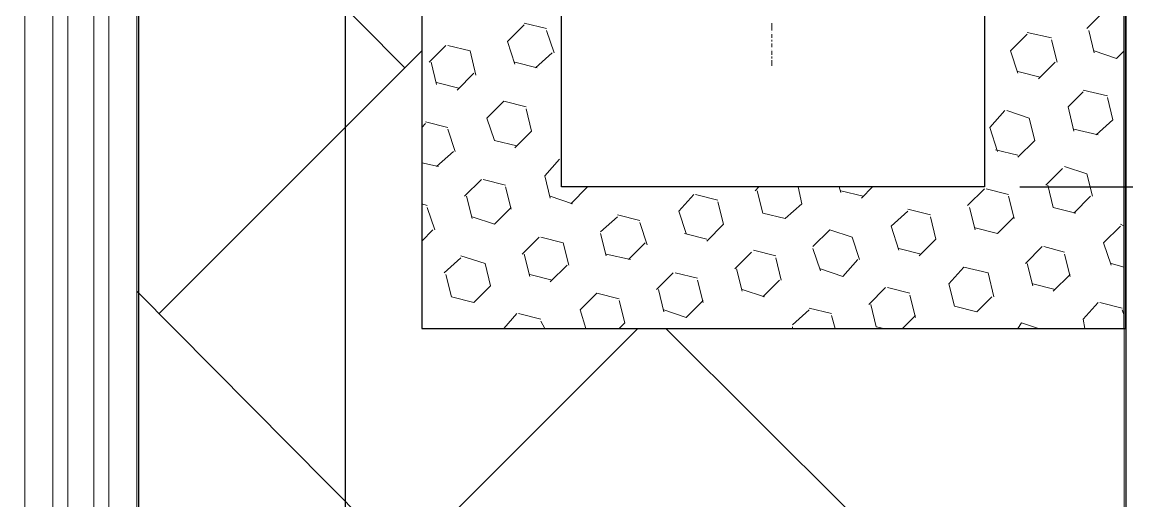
# Model space of a CAD drawing. Header units: millimetres. Extents: x 2928 to 3112, y 1220 to 1280.
# Drawn here: x 2983.33 to 2985.307, y 1250.755 to 1251.612 of the extents above; entities that cross this region are included whole.
import ezdxf

# ---------------------------------------------------------------- set-up
doc = ezdxf.new("R2010")
doc.units = ezdxf.units.MM

msp = doc.modelspace()

# ---------------------------------------------------------------- linework, layer by layer
at = {"color": 7, "linetype": 'Continuous', "lineweight": -2, "true_color": 0x000007}
for points in [[(2937.23126, 1265.3073), (2937.23126, 1267.32399), (2938.98795, 1267.32399), (2985.30528, 1267.32399), (2985.30528, 1237.02356), (2938.98795, 1237.02356), (2937.22793, 1237.02356), (2937.22793, 1238.60692)], [(2985.30528, 1251.06376), (2985.30528, 1253.33046), (2984.04526, 1253.33046), (2984.04526, 1251.06376)], [(2985.05194, 1251.3171), (2984.29526, 1251.3171), (2984.29526, 1253.08046), (2985.05194, 1253.08046)]]:
    msp.add_lwpolyline(points, close=True, dxfattribs=at)
at = {"color": 9, "linetype": 'Continuous', "lineweight": 5, "true_color": 0xbababa}
for points in [[(2938.98795, 1264.55062), (2983.53859, 1264.55062), (2983.53859, 1238.80025)], [(2983.33525, 1239.30359), (2983.33525, 1264.04728), (2983.33525, 1264.04728)], [(2983.38525, 1239.30359), (2983.38525, 1264.04728), (2983.38525, 1264.04728)], [(2983.41192, 1239.30359), (2983.41192, 1264.04728), (2983.41192, 1264.04728)], [(2983.45859, 1239.30359), (2983.45859, 1264.04728), (2983.45859, 1264.04728)], [(2983.48525, 1239.30359), (2983.48525, 1264.04728), (2983.48525, 1264.04728)], [(2983.53525, 1239.30359), (2983.53525, 1264.04728), (2983.53525, 1264.04728)], [(2984.01526, 1251.53043), (2983.53525, 1252.01377), (2983.53525, 1252.01377)], [(2985.23528, 1251.60044), (2985.26528, 1251.63044), (2985.26528, 1251.63044)], [(2984.1986, 1251.5771), (2984.2286, 1251.6071), (2984.2286, 1251.6071)], [(2984.2686, 1251.60044), (2984.2286, 1251.61044), (2984.2286, 1251.61044)], [(2984.28193, 1251.5571), (2984.2686, 1251.5971), (2984.2686, 1251.5971)], [(2985.09861, 1251.56043), (2985.12861, 1251.59044), (2985.12861, 1251.59044)], [(2985.17194, 1251.58377), (2985.12861, 1251.59377), (2985.12861, 1251.59377)], [(2985.24861, 1251.5571), (2985.23861, 1251.5971), (2985.23861, 1251.5971)], [(2984.05859, 1251.54043), (2984.08859, 1251.57044), (2984.08859, 1251.57044)], [(2984.13193, 1251.56043), (2984.09193, 1251.57044), (2984.09193, 1251.57044)], [(2984.21193, 1251.5371), (2984.1986, 1251.5771), (2984.1986, 1251.5771)], [(2985.18194, 1251.54043), (2985.17194, 1251.58044), (2985.17194, 1251.58044)], [(2983.57525, 1251.09043), (2984.04526, 1251.56043), (2984.04526, 1251.56043)], [(2984.14193, 1251.5171), (2984.13193, 1251.56043), (2984.13193, 1251.56043)], [(2984.2486, 1251.53043), (2984.2786, 1251.5571), (2984.2786, 1251.5571)], [(2985.11194, 1251.52043), (2985.09861, 1251.56043), (2985.09861, 1251.56043)], [(2985.28861, 1251.5471), (2985.24861, 1251.56043), (2985.24861, 1251.56043)], [(2985.28861, 1251.5471), (2985.30195, 1251.56043), (2985.30195, 1251.56043)], [(2984.07193, 1251.50043), (2984.06193, 1251.54043), (2984.06193, 1251.54043)], [(2984.25193, 1251.53043), (2984.21193, 1251.54043), (2984.21193, 1251.54043)], [(2985.14861, 1251.51043), (2985.17861, 1251.54043), (2985.17861, 1251.54043)], [(2984.1086, 1251.49043), (2984.1386, 1251.52043), (2984.1386, 1251.52043)], [(2985.15194, 1251.51377), (2985.11194, 1251.52377), (2985.11194, 1251.52377)], [(2984.11193, 1251.49377), (2984.07193, 1251.50377), (2984.07193, 1251.50377)], [(2985.20194, 1251.46043), (2985.22861, 1251.4871), (2985.22861, 1251.4871)], [(2985.27195, 1251.48043), (2985.22861, 1251.49043), (2985.22861, 1251.49043)], [(2984.16193, 1251.44043), (2984.19193, 1251.47043), (2984.19193, 1251.47043)], [(2984.23193, 1251.46043), (2984.19193, 1251.47043), (2984.19193, 1251.47043)], [(2985.28195, 1251.4371), (2985.27195, 1251.4771), (2985.27195, 1251.4771)], [(2984.24193, 1251.4171), (2984.23193, 1251.4571), (2984.23193, 1251.4571)], [(2985.06194, 1251.42377), (2985.08861, 1251.45377), (2985.08861, 1251.45377)], [(2985.13194, 1251.44043), (2985.09194, 1251.45377), (2985.09194, 1251.45377)], [(2985.21194, 1251.4171), (2985.20194, 1251.46043), (2985.20194, 1251.46043)], [(2984.04526, 1251.42377), (2984.05193, 1251.43043), (2984.05193, 1251.43043)], [(2984.09193, 1251.42377), (2984.05193, 1251.43377), (2984.05193, 1251.43377)], [(2984.17526, 1251.40043), (2984.16193, 1251.44043), (2984.16193, 1251.44043)], [(2985.14194, 1251.40043), (2985.13194, 1251.44043), (2985.13194, 1251.44043)], [(2985.25194, 1251.41043), (2985.28195, 1251.4371), (2985.28195, 1251.4371)], [(2984.10526, 1251.38043), (2984.09193, 1251.42043), (2984.09193, 1251.42043)], [(2984.21193, 1251.3871), (2984.24193, 1251.4171), (2984.24193, 1251.4171)], [(2985.07528, 1251.38043), (2985.06194, 1251.42377), (2985.06194, 1251.42377)], [(2985.25528, 1251.41043), (2985.21194, 1251.42043), (2985.21194, 1251.42043)], [(2984.21526, 1251.39043), (2984.17526, 1251.40043), (2984.17526, 1251.40043)], [(2985.11194, 1251.37043), (2985.14194, 1251.40043), (2985.14194, 1251.40043)], [(2984.07193, 1251.35377), (2984.10193, 1251.38043), (2984.10193, 1251.38043)], [(2984.26526, 1251.3371), (2984.29193, 1251.3671), (2984.29193, 1251.3671)], [(2984.29526, 1251.3671), (2984.29526, 1251.37043), (2984.29526, 1251.37043)], [(2985.11194, 1251.37377), (2985.07194, 1251.38377), (2985.07194, 1251.38377)], [(2984.07526, 1251.35377), (2984.04526, 1251.36043), (2984.04526, 1251.36043)], [(2985.16194, 1251.32043), (2985.19194, 1251.35043), (2985.19194, 1251.35043)], [(2985.23528, 1251.34043), (2985.19528, 1251.35377), (2985.19528, 1251.35377)], [(2984.12193, 1251.30043), (2984.15193, 1251.33043), (2984.15193, 1251.33043)], [(2984.19526, 1251.32043), (2984.15526, 1251.33043), (2984.15526, 1251.33043)], [(2984.27526, 1251.2971), (2984.26526, 1251.3371), (2984.26526, 1251.3371)], [(2985.24528, 1251.30043), (2985.23528, 1251.34043), (2985.23528, 1251.34043)], [(2984.20526, 1251.2771), (2984.19526, 1251.3171), (2984.19526, 1251.3171)], [(2984.31193, 1251.2871), (2984.34193, 1251.3171), (2984.34193, 1251.3171)], [(2984.34527, 1251.3171), (2984.34193, 1251.3171), (2984.34193, 1251.3171)], [(2984.64194, 1251.31043), (2984.6486, 1251.3171), (2984.6486, 1251.3171)], [(2984.65527, 1251.27043), (2984.64527, 1251.31043), (2984.64527, 1251.31043)], [(2984.72527, 1251.2871), (2984.7186, 1251.3171), (2984.7186, 1251.3171)], [(2984.79527, 1251.3071), (2984.79194, 1251.3171), (2984.79194, 1251.3171)], [(2984.83527, 1251.30043), (2984.79527, 1251.31043), (2984.79527, 1251.31043)], [(2984.83194, 1251.2971), (2984.85194, 1251.3171), (2984.85194, 1251.3171)], [(2985.02194, 1251.28376), (2985.05194, 1251.31376), (2985.05194, 1251.31376)], [(2985.09528, 1251.30376), (2985.05528, 1251.31376), (2985.05528, 1251.31376)], [(2985.17528, 1251.28043), (2985.16528, 1251.32043), (2985.16528, 1251.32043)], [(2984.13526, 1251.26043), (2984.12526, 1251.30043), (2984.12526, 1251.30043)], [(2984.31526, 1251.2871), (2984.27526, 1251.30043), (2984.27526, 1251.30043)], [(2984.50527, 1251.27376), (2984.53193, 1251.30376), (2984.53193, 1251.30376)], [(2984.57527, 1251.29376), (2984.53527, 1251.30376), (2984.53527, 1251.30376)], [(2984.58527, 1251.25043), (2984.57527, 1251.29043), (2984.57527, 1251.29043)], [(2985.10528, 1251.26043), (2985.09528, 1251.30043), (2985.09528, 1251.30043)], [(2985.21194, 1251.27043), (2985.24194, 1251.30043), (2985.24194, 1251.30043)], [(2984.05526, 1251.28376), (2984.04526, 1251.2871), (2984.04526, 1251.2871)], [(2984.06859, 1251.24043), (2984.05526, 1251.28043), (2984.05526, 1251.28043)], [(2984.17526, 1251.25043), (2984.20526, 1251.28043), (2984.20526, 1251.28043)], [(2984.5186, 1251.23376), (2984.50527, 1251.27376), (2984.50527, 1251.27376)], [(2984.69527, 1251.26043), (2984.65527, 1251.27043), (2984.65527, 1251.27043)], [(2984.69527, 1251.26043), (2984.72527, 1251.2871), (2984.72527, 1251.2871)], [(2984.88527, 1251.2471), (2984.91527, 1251.27376), (2984.91527, 1251.27376)], [(2984.95527, 1251.2671), (2984.91527, 1251.2771), (2984.91527, 1251.2771)], [(2985.03528, 1251.24043), (2985.02527, 1251.28043), (2985.02527, 1251.28043)], [(2985.21528, 1251.27043), (2985.17528, 1251.28043), (2985.17528, 1251.28043)], [(2984.17526, 1251.25043), (2984.13526, 1251.26376), (2984.13526, 1251.26376)], [(2984.36527, 1251.2371), (2984.39527, 1251.26376), (2984.39527, 1251.26376)], [(2984.43527, 1251.2571), (2984.39527, 1251.2671), (2984.39527, 1251.2671)], [(2984.4486, 1251.21376), (2984.43527, 1251.25376), (2984.43527, 1251.25376)], [(2984.55527, 1251.22043), (2984.58527, 1251.25043), (2984.58527, 1251.25043)], [(2984.96527, 1251.22376), (2984.95527, 1251.26376), (2984.95527, 1251.26376)], [(2985.07528, 1251.23376), (2985.10528, 1251.26376), (2985.10528, 1251.26376)], [(2985.30195, 1251.2471), (2985.29528, 1251.25043), (2985.29528, 1251.25043)], [(2984.04526, 1251.22043), (2984.06526, 1251.24043), (2984.06526, 1251.24043)], [(2984.37527, 1251.19376), (2984.36527, 1251.23376), (2984.36527, 1251.23376)], [(2984.55527, 1251.22376), (2984.51527, 1251.23376), (2984.51527, 1251.23376)], [(2984.74527, 1251.21043), (2984.77527, 1251.24043), (2984.77527, 1251.24043)], [(2984.81527, 1251.2271), (2984.77527, 1251.24043), (2984.77527, 1251.24043)], [(2984.89861, 1251.20376), (2984.88527, 1251.2471), (2984.88527, 1251.2471)], [(2985.07528, 1251.23376), (2985.03528, 1251.24376), (2985.03528, 1251.24376)], [(2985.26528, 1251.2171), (2985.29528, 1251.2471), (2985.29528, 1251.2471)], [(2984.22526, 1251.1971), (2984.25526, 1251.2271), (2984.25526, 1251.2271)], [(2984.2986, 1251.2171), (2984.2586, 1251.2271), (2984.2586, 1251.2271)], [(2984.3086, 1251.1771), (2984.2986, 1251.2171), (2984.2986, 1251.2171)], [(2984.41527, 1251.1871), (2984.44527, 1251.2171), (2984.44527, 1251.2171)], [(2984.82861, 1251.1871), (2984.81527, 1251.2271), (2984.81527, 1251.2271)], [(2984.93527, 1251.19376), (2984.96527, 1251.22376), (2984.96527, 1251.22376)], [(2985.12528, 1251.18043), (2985.15528, 1251.21043), (2985.15528, 1251.21043)], [(2985.19528, 1251.20043), (2985.15861, 1251.21043), (2985.15861, 1251.21043)], [(2985.27861, 1251.1771), (2985.26528, 1251.2171), (2985.26528, 1251.2171)], [(2984.08526, 1251.16376), (2984.11526, 1251.19043), (2984.11526, 1251.19043)], [(2984.1586, 1251.18043), (2984.11526, 1251.19376), (2984.11526, 1251.19376)], [(2984.2386, 1251.1571), (2984.2286, 1251.1971), (2984.2286, 1251.1971)], [(2984.4186, 1251.1871), (2984.37527, 1251.1971), (2984.37527, 1251.1971)], [(2984.60527, 1251.17043), (2984.63527, 1251.20043), (2984.63527, 1251.20043)], [(2984.6786, 1251.19376), (2984.6386, 1251.20376), (2984.6386, 1251.20376)], [(2984.6886, 1251.15043), (2984.6786, 1251.19043), (2984.6786, 1251.19043)], [(2984.7586, 1251.1671), (2984.74527, 1251.2071), (2984.74527, 1251.2071)], [(2984.93861, 1251.1971), (2984.89861, 1251.2071), (2984.89861, 1251.2071)], [(2985.20528, 1251.1571), (2985.19528, 1251.1971), (2985.19528, 1251.1971)], [(2984.1686, 1251.14043), (2984.1586, 1251.18043), (2984.1586, 1251.18043)], [(2984.27526, 1251.1471), (2984.30526, 1251.1771), (2984.30526, 1251.1771)], [(2984.6186, 1251.13043), (2984.6086, 1251.17043), (2984.6086, 1251.17043)], [(2984.79861, 1251.1571), (2984.7586, 1251.17043), (2984.7586, 1251.17043)], [(2984.79861, 1251.1571), (2984.82527, 1251.1871), (2984.82527, 1251.1871)], [(2984.98861, 1251.14376), (2985.01527, 1251.17376), (2985.01527, 1251.17376)], [(2985.05861, 1251.16376), (2985.01527, 1251.17376), (2985.01527, 1251.17376)], [(2985.13861, 1251.14043), (2985.12861, 1251.18043), (2985.12861, 1251.18043)], [(2985.30195, 1251.17376), (2985.27861, 1251.18043), (2985.27861, 1251.18043)], [(2984.0986, 1251.12043), (2984.08859, 1251.16043), (2984.08859, 1251.16043)], [(2984.2786, 1251.15043), (2984.2386, 1251.16043), (2984.2386, 1251.16043)], [(2984.46527, 1251.13376), (2984.49527, 1251.16376), (2984.49527, 1251.16376)], [(2984.5386, 1251.15376), (2984.4986, 1251.16376), (2984.4986, 1251.16376)], [(2984.5486, 1251.11043), (2984.5386, 1251.15043), (2984.5386, 1251.15043)], [(2984.65527, 1251.12043), (2984.68527, 1251.15043), (2984.68527, 1251.15043)], [(2985.06861, 1251.12043), (2985.05861, 1251.16376), (2985.05861, 1251.16376)], [(2985.17528, 1251.13043), (2985.20528, 1251.16043), (2985.20528, 1251.16043)], [(2984.01526, 1250.64709), (2983.53525, 1251.13043), (2983.53525, 1251.13043)], [(2984.1386, 1251.11043), (2984.1686, 1251.14043), (2984.1686, 1251.14043)], [(2984.4786, 1251.09376), (2984.4686, 1251.13376), (2984.4686, 1251.13376)], [(2984.6586, 1251.12043), (2984.6186, 1251.13376), (2984.6186, 1251.13376)], [(2984.84527, 1251.1071), (2984.87527, 1251.1371), (2984.87527, 1251.1371)], [(2984.91861, 1251.1271), (2984.87861, 1251.1371), (2984.87861, 1251.1371)], [(2984.99861, 1251.10376), (2984.98861, 1251.14376), (2984.98861, 1251.14376)], [(2985.17861, 1251.13376), (2985.13861, 1251.14376), (2985.13861, 1251.14376)], [(2984.1386, 1251.11043), (2984.0986, 1251.12043), (2984.0986, 1251.12043)], [(2984.3286, 1251.0971), (2984.3586, 1251.1271), (2984.3586, 1251.1271)], [(2984.3986, 1251.1171), (2984.3586, 1251.1271), (2984.3586, 1251.1271)], [(2984.4086, 1251.07376), (2984.3986, 1251.11376), (2984.3986, 1251.11376)], [(2984.5186, 1251.08376), (2984.5486, 1251.11376), (2984.5486, 1251.11376)], [(2984.92861, 1251.08376), (2984.91861, 1251.12376), (2984.91861, 1251.12376)], [(2985.03861, 1251.09376), (2985.06528, 1251.12043), (2985.06528, 1251.12043)], [(2985.22861, 1251.08043), (2985.25528, 1251.11043), (2985.25528, 1251.11043)], [(2985.29861, 1251.10043), (2985.25861, 1251.11043), (2985.25861, 1251.11043)], [(2984.19193, 1251.06376), (2984.21526, 1251.09043), (2984.21526, 1251.09043)], [(2984.2586, 1251.08043), (2984.2186, 1251.09043), (2984.2186, 1251.09043)], [(2984.3386, 1251.06376), (2984.3286, 1251.0971), (2984.3286, 1251.0971)], [(2984.5186, 1251.08376), (2984.4786, 1251.0971), (2984.4786, 1251.0971)], [(2984.7086, 1251.07043), (2984.7386, 1251.0971), (2984.7386, 1251.0971)], [(2984.7786, 1251.09043), (2984.7386, 1251.10043), (2984.7386, 1251.10043)], [(2984.85861, 1251.06709), (2984.84861, 1251.1071), (2984.84861, 1251.1071)], [(2985.03861, 1251.09376), (2984.99861, 1251.10376), (2984.99861, 1251.10376)], [(2985.30195, 1251.08709), (2985.29861, 1251.0971), (2985.29861, 1251.0971)], [(2984.26526, 1251.06376), (2984.2586, 1251.07709), (2984.2586, 1251.07709)], [(2984.3986, 1251.06376), (2984.4086, 1251.07376), (2984.4086, 1251.07376)], [(2984.78527, 1251.06376), (2984.7786, 1251.08709), (2984.7786, 1251.08709)], [(2984.90527, 1251.06376), (2984.92861, 1251.08709), (2984.92861, 1251.08709)], [(2985.11194, 1251.06376), (2985.11861, 1251.07376), (2985.11861, 1251.07376)], [(2985.14861, 1251.06376), (2985.11861, 1251.07376), (2985.11861, 1251.07376)], [(2985.23194, 1251.06376), (2985.22861, 1251.08043), (2985.22861, 1251.08043)], [(2983.57525, 1250.20708), (2984.43193, 1251.06376), (2984.43193, 1251.06376)], [(2985.30195, 1250.24708), (2984.48193, 1251.06376), (2984.48193, 1251.06376)], [(2984.7086, 1251.06376), (2984.7086, 1251.06709), (2984.7086, 1251.06709)], [(2984.87194, 1251.06376), (2984.85861, 1251.06709), (2984.85861, 1251.06709)]]:
    msp.add_lwpolyline(points, dxfattribs=at)
at = {"color": 7, "linetype": 'Continuous', "lineweight": -2, "true_color": 0x000007}
for points in [[(2983.53859, 1264.04728), (2983.53859, 1239.30359), (2983.53859, 1239.30359)], [(2985.30195, 1251.06376), (2985.30195, 1252.20711), (2985.30195, 1253.33046)]]:
    msp.add_lwpolyline(points, dxfattribs=at)
at = {"color": 253, "linetype": 'Continuous', "lineweight": -2, "true_color": 0x9a9a9a}
for points in [[(2983.90859, 1239.40693), (2983.90859, 1263.94728), (2983.90859, 1263.94728)], [(2985.11528, 1251.3171), (2985.82195, 1251.3171), (2985.82195, 1251.3171)], [(2985.11528, 1251.3171), (2985.82195, 1251.3171), (2985.82195, 1251.3171)]]:
    msp.add_lwpolyline(points, dxfattribs=at)
at = {"color": 252, "linetype": 'Continuous', "lineweight": 5, "true_color": 0x989898}
for points in [[(2985.30195, 1237.32023), (2985.30195, 1259.21054), (2985.45195, 1259.21054), (2985.45195, 1237.32023)], [(2984.67194, 1251.6071), (2984.67194, 1251.61044), (2984.67194, 1251.61044)], [(2984.67194, 1251.6071), (2984.67194, 1251.5971), (2984.67194, 1251.5971)], [(2984.67194, 1251.59044), (2984.67194, 1251.58377), (2984.67194, 1251.58377)], [(2984.67194, 1251.5771), (2984.67194, 1251.58044), (2984.67194, 1251.58044)], [(2984.67194, 1251.57377), (2984.67194, 1251.5671), (2984.67194, 1251.5671)], [(2984.67194, 1251.56043), (2984.67194, 1251.55377), (2984.67194, 1251.55377)], [(2984.67194, 1251.5471), (2984.67194, 1251.55043), (2984.67194, 1251.55043)], [(2984.67194, 1251.54377), (2984.67194, 1251.53377), (2984.67194, 1251.53377)]]:
    msp.add_lwpolyline(points, dxfattribs=at)
for points in [[(2984.67194, 1251.59377), (2984.67194, 1251.59377)], [(2984.67194, 1251.56377), (2984.67194, 1251.56377)]]:
    msp.add_lwpolyline(points, close=True, dxfattribs=at)

doc.saveas('drawing.dxf')
